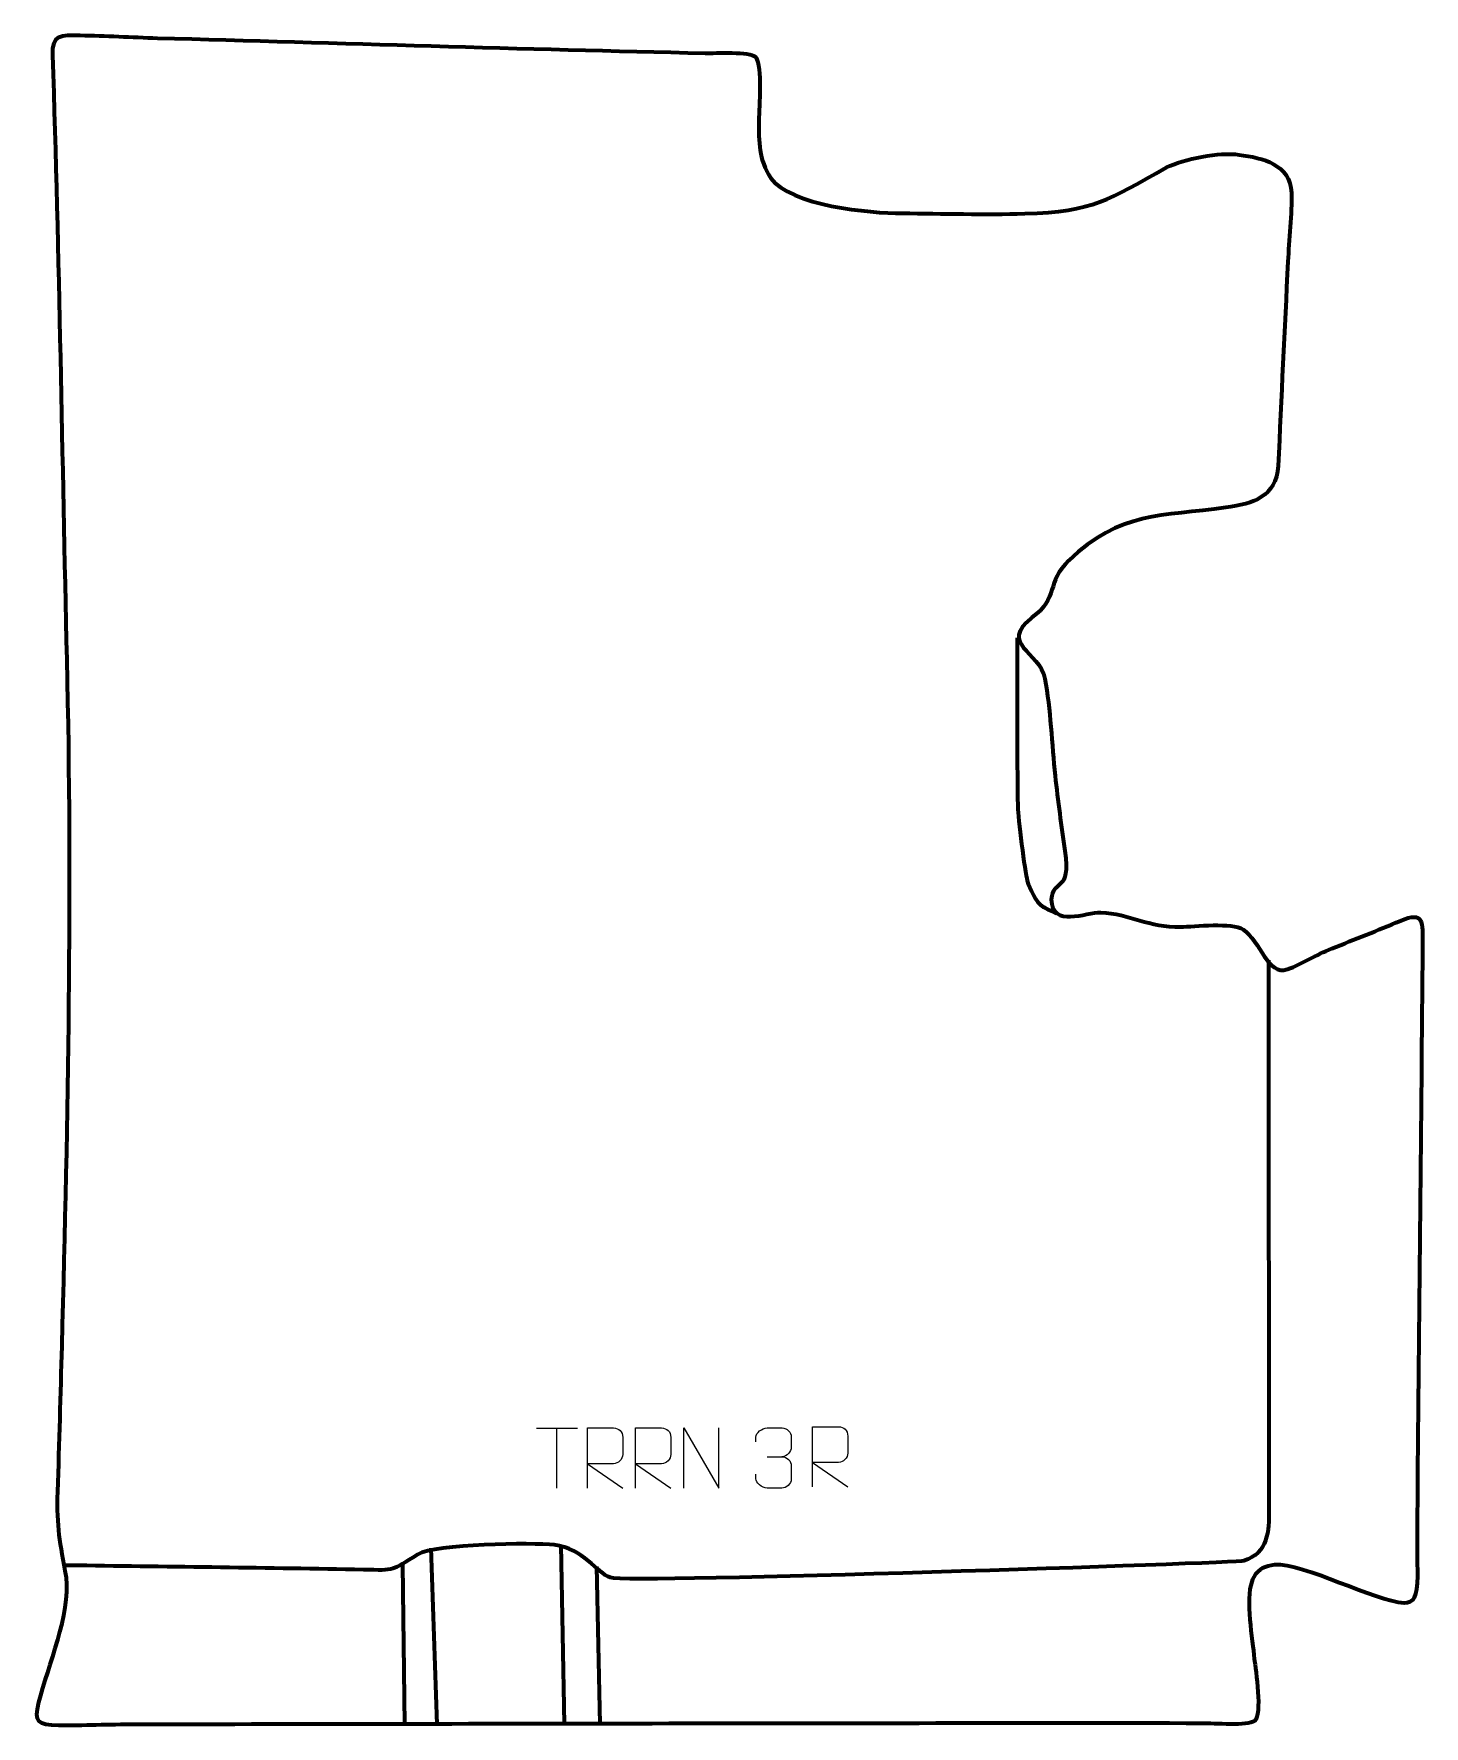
# Model space of a CAD drawing. Header units: millimetres. Extents: x -246 to 332, y -371 to 332.
import ezdxf

# ---------------------------------------------------------------- set-up
doc = ezdxf.new("R2010")
doc.units = ezdxf.units.MM
doc.header["$MEASUREMENT"] = 0
for name, color, linetype in [('layer 1', 7, 'Continuous'), ('layer 2', 7, 'Continuous'), ('layer 3', 7, 'Continuous')]:
    doc.layers.add(name, color=color, linetype=linetype)

msp = doc.modelspace()

# ---------------------------------------------------------------- linework, layer by layer
at = {"layer": 'layer 1', "color": 250, "lineweight": 9}
for points in [[(-36.6992, -246.8293), (-36.6992, -246.8293), (-19.712, -246.8293), (-19.712, -246.8293)], [(-28.2054, -271.7593), (-28.2054, -271.7593), (-28.2054, -246.8058), (-28.2054, -246.8058)], [(59.1395, -258.7353), (59.1395, -258.7353), (65.3359, -258.7353), (65.3359, -258.7353)]]:
    msp.add_open_spline(points, degree=3, dxfattribs=at)
for points, knots in [([(-15.5377, -271.7593), (-15.5377, -271.7593), (-15.5377, -246.8058), (-15.5377, -246.8058), (-15.5377, -246.8058), (-11.9429, -246.8058), (-8.3474, -246.8058), (-4.7522, -246.8058), (-4.7522, -246.8058), (-2.4269, -246.8435), (-0.8696, -248.3335), (-0.8737, -250.6999), (-0.8737, -250.6999), (-0.8741, -252.7354), (-0.8741, -255.7948), (-0.8737, -257.8308), (-0.8737, -257.8308), (-0.8802, -259.7063), (-2.6925, -261.6481), (-4.702, -261.6672), (-4.702, -261.6672), (-4.702, -261.6672), (-15.5377, -261.6672), (-15.5377, -261.6672), (-15.5377, -261.6672), (-15.5377, -261.6672), (-0.883, -271.7593), (-0.883, -271.7593)], [0, 0, 0, 0, 0.125, 0.125, 0.125, 0.125, 0.25, 0.25, 0.25, 0.25, 0.375, 0.375, 0.375, 0.375, 0.5, 0.5, 0.5, 0.5, 0.625, 0.625, 0.625, 0.625, 0.75, 0.75, 0.75, 0.75, 1, 1, 1, 1]), ([(4.4623, -271.7593), (4.4623, -271.7593), (4.4623, -246.8058), (4.4623, -246.8058), (4.4623, -246.8058), (8.0571, -246.8058), (11.6526, -246.8058), (15.2478, -246.8058), (15.2478, -246.8058), (17.5731, -246.8435), (19.1304, -248.3335), (19.1263, -250.6999), (19.1263, -250.6999), (19.1259, -252.7354), (19.1259, -255.7948), (19.1263, -257.8308), (19.1263, -257.8308), (19.1198, -259.7063), (17.3075, -261.6481), (15.298, -261.6672), (15.298, -261.6672), (15.298, -261.6672), (4.4623, -261.6672), (4.4623, -261.6672), (4.4623, -261.6672), (4.4623, -261.6672), (19.117, -271.7593), (19.117, -271.7593)], [0, 0, 0, 0, 0.125, 0.125, 0.125, 0.125, 0.25, 0.25, 0.25, 0.25, 0.375, 0.375, 0.375, 0.375, 0.5, 0.5, 0.5, 0.5, 0.625, 0.625, 0.625, 0.625, 0.75, 0.75, 0.75, 0.75, 1, 1, 1, 1]), ([(24.467, -271.7593), (24.467, -271.7593), (24.467, -246.8058), (24.467, -246.8058), (24.467, -246.8058), (24.467, -246.8058), (39.1218, -271.7593), (39.1218, -271.7593), (39.1218, -271.7593), (39.1218, -271.7593), (39.1218, -246.8058), (39.1218, -246.8058)], [0, 0, 0, 0, 0.25, 0.25, 0.25, 0.25, 0.5, 0.5, 0.5, 0.5, 1, 1, 1, 1]), ([(54.4298, -252.4901), (54.4298, -252.4901), (54.4298, -250.6329), (54.4298, -250.6329), (54.4298, -250.6329), (54.4155, -248.891), (57.08, -246.7729), (59.1391, -246.7956), (59.1391, -246.7956), (61.2032, -246.7956), (63.2672, -246.7956), (65.3309, -246.7956), (65.3309, -246.7956), (67.5254, -246.7868), (69.1237, -248.6336), (69.1681, -250.5457), (69.1681, -250.5457), (69.1677, -251.9808), (69.1677, -253.4159), (69.1681, -254.8514), (69.1681, -254.8514), (69.1195, -256.5049), (67.5169, -258.7349), (65.3186, -258.7249), (65.3186, -258.7249), (67.5223, -258.7361), (69.1303, -260.5393), (69.1843, -262.5988), (69.1843, -262.5988), (69.1839, -264.3835), (69.1839, -266.1682), (69.1843, -267.9533), (69.1843, -267.9533), (69.1944, -270.0147), (67.1395, -271.7778), (65.3186, -271.7697), (65.3186, -271.7697), (63.2533, -271.7694), (61.1881, -271.7694), (59.1225, -271.7697), (59.1225, -271.7697), (56.9539, -271.7582), (54.4229, -269.358), (54.4043, -267.8962), (54.4043, -267.8962), (54.4043, -267.8962), (54.4043, -265.9876), (54.4043, -265.9876)], [0, 0, 0, 0, 0.07692308, 0.07692308, 0.07692308, 0.07692308, 0.15384615, 0.15384615, 0.15384615, 0.15384615, 0.23076923, 0.23076923, 0.23076923, 0.23076923, 0.30769231, 0.30769231, 0.30769231, 0.30769231, 0.38461538, 0.38461538, 0.38461538, 0.38461538, 0.46153846, 0.46153846, 0.46153846, 0.46153846, 0.53846154, 0.53846154, 0.53846154, 0.53846154, 0.61538462, 0.61538462, 0.61538462, 0.61538462, 0.69230769, 0.69230769, 0.69230769, 0.69230769, 0.76923077, 0.76923077, 0.76923077, 0.76923077, 0.84615385, 0.84615385, 0.84615385, 0.84615385, 1, 1, 1, 1]), ([(78.0038, -271.212), (78.0038, -271.212), (78.0038, -246.2585), (78.0038, -246.2585), (78.0038, -246.2585), (81.5986, -246.2585), (85.1941, -246.2585), (88.7893, -246.2585), (88.7893, -246.2585), (91.1146, -246.2962), (92.6719, -247.7862), (92.6678, -250.1526), (92.6678, -250.1526), (92.6674, -252.1881), (92.6674, -255.2475), (92.6678, -257.2835), (92.6678, -257.2835), (92.6613, -259.159), (90.849, -261.1008), (88.8395, -261.1199), (88.8395, -261.1199), (88.8395, -261.1199), (78.0038, -261.1199), (78.0038, -261.1199), (78.0038, -261.1199), (78.0038, -261.1199), (92.6585, -271.212), (92.6585, -271.212)], [0, 0, 0, 0, 0.125, 0.125, 0.125, 0.125, 0.25, 0.25, 0.25, 0.25, 0.375, 0.375, 0.375, 0.375, 0.5, 0.5, 0.5, 0.5, 0.625, 0.625, 0.625, 0.625, 0.75, 0.75, 0.75, 0.75, 1, 1, 1, 1])]:
    msp.add_open_spline(points, degree=3, knots=knots, dxfattribs=at)
at = {"layer": 'layer 2', "color": 142, "lineweight": 158}
for points, knots in [([(163.0011, 81.3705), (163.0872, 58.0166), (162.9789, 34.4975), (163.2741, 11.1651), (163.2741, 11.1651), (163.3236, 7.2504), (166.2376, -15.9433), (167.2584, -19.4204), (167.2584, -19.4204), (168.2206, -22.6979), (170.8788, -28.5442), (173.8694, -30.2695), (173.8694, -30.2695), (175.7265, -31.3408), (177.4737, -32.0804), (179.4378, -32.9196)], [0, 0, 0, 0, 0.2, 0.2, 0.2, 0.2, 0.4, 0.4, 0.4, 0.4, 0.6, 0.6, 0.6, 0.6, 1, 1, 1, 1]), ([(267.5118, -52.4424), (267.5546, -128.51), (267.5681, -204.5777), (267.6753, -280.6451), (267.6753, -280.6451), (267.6884, -289.9551), (267.3506, -298.547), (257.3151, -302.0448), (257.3151, -302.0448), (255.2779, -302.7548), (1.3726, -311.4674), (-6.0816, -308.9791), (-6.0816, -308.9791), (-11.3473, -307.2211), (-17.337, -296.6401), (-29.2981, -295.3896), (-29.2981, -295.3896), (-38.4409, -294.4338), (-78.9324, -294.9414), (-86.046, -299.334), (-86.046, -299.334), (-97.2399, -306.2462), (-95.0835, -305.9782), (-108.6348, -305.7095), (-108.6348, -305.7095), (-148.1978, -304.9252), (-187.7579, -304.4772), (-227.3258, -303.9471), (-227.3258, -303.9471), (-227.3258, -303.9471), (-233.3241, -303.8667), (-233.3241, -303.8667)], [0, 0, 0, 0, 0.11111111, 0.11111111, 0.11111111, 0.11111111, 0.22222222, 0.22222222, 0.22222222, 0.22222222, 0.33333333, 0.33333333, 0.33333333, 0.33333333, 0.44444444, 0.44444444, 0.44444444, 0.44444444, 0.55555556, 0.55555556, 0.55555556, 0.55555556, 0.66666667, 0.66666667, 0.66666667, 0.66666667, 0.77777778, 0.77777778, 0.77777778, 0.77777778, 1, 1, 1, 1])]:
    msp.add_open_spline(points, degree=3, knots=knots, dxfattribs=at)
for points in [[(-80.5506, -296.6746), (-80.5506, -296.6746), (-78.1668, -369.7841), (-78.1668, -369.7841)], [(-26.5676, -295.47), (-26.5676, -295.47), (-25.2486, -369.6938), (-25.2486, -369.6938)], [(-92.4539, -303.6648), (-92.4539, -303.6648), (-91.5275, -369.8065), (-91.5275, -369.8065)], [(-11.7122, -304.2872), (-11.7122, -304.2872), (-10.4325, -369.669), (-10.4325, -369.669)]]:
    msp.add_open_spline(points, degree=3, dxfattribs=at)
at = {"layer": 'layer 3', "color": 242, "lineweight": 158}
msp.add_open_spline([(270.0477, -303.6633), (281.9815, -302.7299), (311.8068, -319.0372), (323.8656, -319.5378), (323.8656, -319.5378), (327.6513, -319.6949), (329.4255, -317.0961), (329.3741, -308.3072), (329.3741, -308.3072), (329.2964, -295.0376), (329.3128, -281.9545), (329.4223, -268.6843), (329.4223, -268.6843), (330.0344, -194.5542), (330.9532, -120.4212), (331.4902, -46.2955), (331.4902, -46.2955), (331.5525, -36.4815), (332.1969, -31.9425), (322.332, -36.1035), (322.332, -36.1035), (312.8071, -40.1212), (303.3597, -43.7838), (293.7844, -47.6308), (293.7844, -47.6308), (287.1891, -50.2894), (281.4913, -53.8879), (275.4335, -56.2512), (275.4335, -56.2512), (267.0375, -59.1739), (264.2004, -44.4613), (256.9749, -39.6734), (256.9749, -39.6734), (252.5503, -36.7415), (236.7894, -38.444), (231.0103, -38.6502), (231.0103, -38.6502), (217.7284, -38.885), (209.5763, -33.1828), (197.8857, -32.6132), (197.8857, -32.6132), (191.558, -32.5206), (177.4933, -39.1668), (177.216, -27.245), (177.216, -27.245), (177.8579, -18.4187), (185.4516, -24.8065), (182.9094, -7.0804), (182.9094, -7.0804), (181.4143, 3.3444), (179.952, 13.6585), (178.8205, 24.1352), (178.8205, 24.1352), (177.4733, 36.9869), (176.8583, 52.0866), (174.6016, 64.4555), (174.6016, 64.4555), (172.3236, 76.2004), (155.0616, 78.4999), (169.2204, 89.8533), (169.2204, 89.8533), (180.3413, 97.9705), (175.0926, 104.5017), (184.5453, 113.5921), (184.5453, 113.5921), (205.6273, 133.8659), (223.0904, 131.9277), (249.7716, 135.5096), (249.7716, 135.5096), (261.3928, 137.2708), (270.4683, 139.8189), (271.5515, 152.8526), (271.5515, 152.8526), (272.7826, 181.2088), (274.168, 209.4139), (275.5611, 237.7572), (275.5611, 237.7572), (275.9841, 246.4669), (277.3, 257.9671), (277.0068, 266.2275), (277.0068, 266.2275), (276.5784, 278.2955), (265.0193, 280.7341), (255.3461, 282.1275), (255.3461, 282.1275), (247.1066, 283.2983), (232.37, 280.5188), (224.9856, 276.7602), (224.9856, 276.7602), (200.756, 263.2314), (195.145, 258.6088), (166.1946, 257.6373), (166.1946, 257.6373), (149.6794, 257.1653), (131.9562, 257.7297), (115.3075, 257.7916), (115.3075, 257.7916), (101.4668, 257.838), (69.0919, 260.92), (60.6428, 272.4192), (60.6428, 272.4192), (55.6595, 280.1332), (55.6402, 287.5975), (55.7212, 296.2834), (55.7212, 296.2834), (55.7787, 302.4416), (57.2933, 318.338), (54.4493, 322.6061), (54.4493, 322.6061), (51.8547, 325.2479), (37.8731, 324.2403), (33.369, 324.3399), (33.369, 324.3399), (-42.4527, 326.0193), (-118.3796, 328.5237), (-194.205, 330.6084), (-194.205, 330.6084), (-204.8204, 330.9), (-215.8854, 331.5885), (-226.3726, 331.728), (-226.3726, 331.728), (-234.4967, 331.8361), (-238.0163, 332.3345), (-237.715, 323.4442), (-237.715, 323.4442), (-234.9225, 239.8076), (-233.7344, 156.1377), (-231.7744, 72.4806), (-231.7744, 72.4806), (-229.5171, -23.1936), (-231.2559, -117.1825), (-233.8875, -212.7827), (-233.8875, -212.7827), (-234.423, -232.9372), (-234.927, -253.0384), (-235.6578, -273.1893), (-235.6578, -273.1893), (-236.097, -288.5436), (-234.6726, -294.022), (-232.036, -308.8755), (-232.036, -308.8755), (-230.2976, -324.3747), (-239.6417, -345.3719), (-243.4825, -360.758), (-243.4825, -360.758), (-245.5963, -369.226), (-243.9256, -370.2112), (-235.3612, -370.3566), (-235.3612, -370.3566), (-225.1809, -370.5294), (-214.1276, -369.973), (-203.7206, -369.9627), (-203.7206, -369.9627), (-55.7554, -369.8166), (92.2626, -369.356), (240.2208, -369.5012), (240.2208, -369.5012), (244.6012, -369.5055), (259.0271, -370.6652), (261.6193, -368.5709), (261.6193, -368.5709), (265.1225, -365.7405), (262.1051, -347.5019), (261.6129, -342.6693), (261.6129, -342.6693), (260.8036, -334.7234), (257.8733, -317.7716), (260.5283, -310.7643), (260.5283, -310.7643), (260.5283, -310.7643), (260.8925, -309.8032), (260.8925, -309.8032), (260.8925, -309.8032), (260.8925, -309.8032), (261.374, -308.755), (261.374, -308.755), (261.374, -308.755), (263.3905, -305.085), (266.1753, -304.231), (270.0477, -303.6633)], degree=3, knots=[0, 0, 0, 0, 0.02173913, 0.02173913, 0.02173913, 0.02173913, 0.04347826, 0.04347826, 0.04347826, 0.04347826, 0.06521739, 0.06521739, 0.06521739, 0.06521739, 0.08695652, 0.08695652, 0.08695652, 0.08695652, 0.10869565, 0.10869565, 0.10869565, 0.10869565, 0.13043478, 0.13043478, 0.13043478, 0.13043478, 0.15217391, 0.15217391, 0.15217391, 0.15217391, 0.17391304, 0.17391304, 0.17391304, 0.17391304, 0.19565217, 0.19565217, 0.19565217, 0.19565217, 0.2173913, 0.2173913, 0.2173913, 0.2173913, 0.23913043, 0.23913043, 0.23913043, 0.23913043, 0.26086957, 0.26086957, 0.26086957, 0.26086957, 0.2826087, 0.2826087, 0.2826087, 0.2826087, 0.30434783, 0.30434783, 0.30434783, 0.30434783, 0.32608696, 0.32608696, 0.32608696, 0.32608696, 0.34782609, 0.34782609, 0.34782609, 0.34782609, 0.36956522, 0.36956522, 0.36956522, 0.36956522, 0.39130435, 0.39130435, 0.39130435, 0.39130435, 0.41304348, 0.41304348, 0.41304348, 0.41304348, 0.43478261, 0.43478261, 0.43478261, 0.43478261, 0.45652174, 0.45652174, 0.45652174, 0.45652174, 0.47826087, 0.47826087, 0.47826087, 0.47826087, 0.5, 0.5, 0.5, 0.5, 0.52173913, 0.52173913, 0.52173913, 0.52173913, 0.54347826, 0.54347826, 0.54347826, 0.54347826, 0.56521739, 0.56521739, 0.56521739, 0.56521739, 0.58695652, 0.58695652, 0.58695652, 0.58695652, 0.60869565, 0.60869565, 0.60869565, 0.60869565, 0.63043478, 0.63043478, 0.63043478, 0.63043478, 0.65217391, 0.65217391, 0.65217391, 0.65217391, 0.67391304, 0.67391304, 0.67391304, 0.67391304, 0.69565217, 0.69565217, 0.69565217, 0.69565217, 0.7173913, 0.7173913, 0.7173913, 0.7173913, 0.73913043, 0.73913043, 0.73913043, 0.73913043, 0.76086957, 0.76086957, 0.76086957, 0.76086957, 0.7826087, 0.7826087, 0.7826087, 0.7826087, 0.80434783, 0.80434783, 0.80434783, 0.80434783, 0.82608696, 0.82608696, 0.82608696, 0.82608696, 0.84782609, 0.84782609, 0.84782609, 0.84782609, 0.86956522, 0.86956522, 0.86956522, 0.86956522, 0.89130435, 0.89130435, 0.89130435, 0.89130435, 0.91304348, 0.91304348, 0.91304348, 0.91304348, 0.93478261, 0.93478261, 0.93478261, 0.93478261, 0.95652174, 0.95652174, 0.95652174, 0.95652174, 1, 1, 1, 1], dxfattribs=at)

doc.saveas('drawing.dxf')
